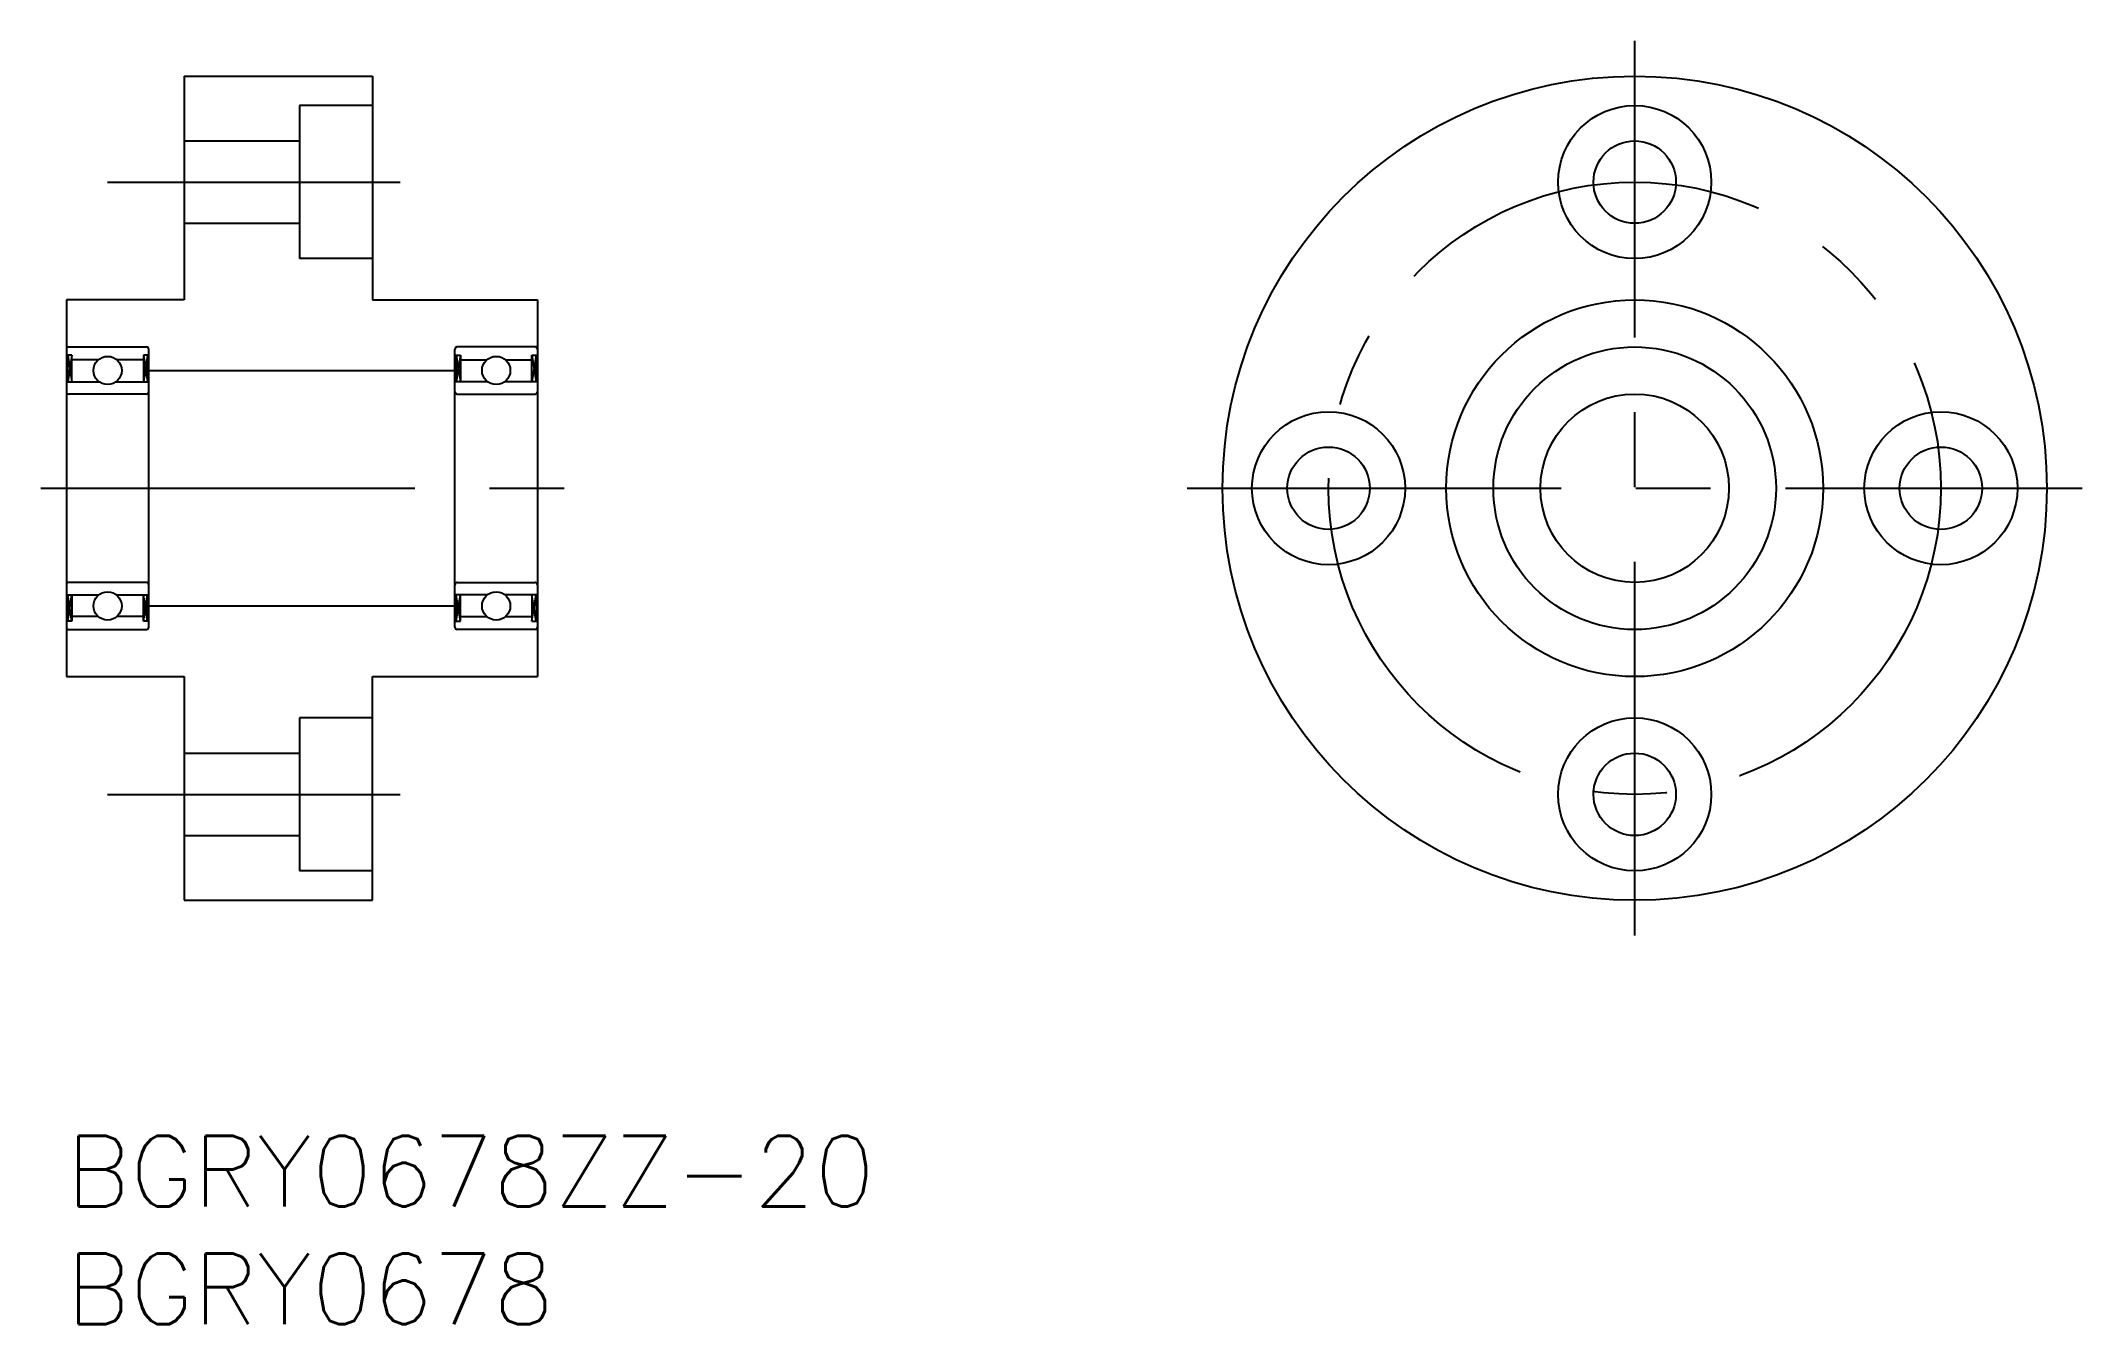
# Model space of a CAD drawing. Extents: x -1.1 to 85.6, y -8 to 46.5.
import ezdxf

# ---------------------------------------------------------------- set-up
doc = ezdxf.new("R2010")
doc.units = 0
doc.header["$LTSCALE"] = 0.5
doc.linetypes.add('CENTER', pattern=[50.8, 31.75, -6.35, 6.35, -6.35])
for name, color, linetype in [('MSM_CENTER', 1, 'CENTER'), ('MSM_CONTINUOUS', 7, 'CONTINUOUS'), ('MSM_NARROW', 5, 'CONTINUOUS'), ('MSM_PART_NUMBER', 7, 'CONTINUOUS')]:
    doc.layers.add(name, color=color, linetype=linetype)
doc.styles.get("Standard").update_dxf_attribs({"font": 'txt.shx', "height": 3, "bigfont": 'bigfont.shx'})

# ---------------------------------------------------------------- blocks, each defined once
blk = doc.blocks.new('*U7')
at = {"layer": 'MSM_PART_NUMBER'}
blk.add_text('BGRY0678ZZ-20', height=3, dxfattribs=at).set_placement((0, -3))
blk = doc.blocks.new('*U8')
at = {"layer": 'MSM_PART_NUMBER'}
blk.add_text('BGRY0678', height=3, dxfattribs=at).set_placement((0, -8))

msp = doc.modelspace()

# ---------------------------------------------------------------- linework, layer by layer
at = {"layer": 'MSM_CENTER'}
for p, q in [((66.593, 8.5), (66.593, 46.5)), ((1.747, 40.5), (14.176, 40.5)), ((-1.085, 27.5), (22.172, 27.5)), ((47.593, 27.5), (85.593, 27.5)), ((1.747, 14.5), (14.176, 14.5))]:
    msp.add_line(p, q, dxfattribs=at)
msp.add_circle((66.593, 27.5), 13, dxfattribs=at)
at = {"layer": 'MSM_CONTINUOUS'}
for p, q in [((5, 45), (13, 45)), ((5, 45), (5, 35.5)), ((13, 45), (13, 35.5)), ((9.9, 43.75), (9.9, 37.25)), ((13, 43.75), (9.9, 43.75)), ((5, 42.25), (9.9, 42.25)), ((5, 38.75), (9.9, 38.75)), ((13, 37.25), (9.9, 37.25)), ((5, 35.5), (0, 35.5)), ((0, 35.5), (0, 19.5)), ((13, 35.5), (20, 35.5)), ((20, 35.5), (20, 19.5)), ((0, 33.5), (3.4, 33.5)), ((0.232, 33.15), (0, 33.15)), ((0.058, 32.025), (0.058, 33.15)), ((0.232, 32.025), (0.232, 33.15)), ((1.353, 32.95), (0.232, 32.95)), ((3.268, 32.95), (2.147, 32.95)), ((3.5, 33.15), (3.268, 33.15)), ((3.268, 33.15), (3.268, 32.025)), ((3.442, 33.15), (3.442, 32.025)), ((3.5, 21.6), (3.5, 33.4)), ((16.5, 21.6), (16.5, 33.4)), ((16.5, 33.15), (16.732, 33.15)), ((16.558, 33.15), (16.558, 32.025)), ((20, 33.5), (16.6, 33.5)), ((16.732, 33.15), (16.732, 32.025)), ((16.732, 32.95), (17.853, 32.95)), ((18.647, 32.95), (19.768, 32.95)), ((19.768, 33.15), (20, 33.15)), ((19.768, 32.025), (19.768, 33.15)), ((19.942, 32.025), (19.942, 33.15)), ((3.5, 32.5), (16.5, 32.5)), ((0, 32.025), (1.383, 32.025)), ((3.4, 31.5), (0.1, 31.5)), ((2.117, 32.025), (3.5, 32.025)), ((17.883, 32.025), (16.5, 32.025)), ((16.6, 31.5), (19.9, 31.5)), ((20, 32.025), (18.617, 32.025)), ((3.4, 23.5), (0.1, 23.5)), ((16.6, 23.5), (19.9, 23.5)), ((0, 22.975), (1.383, 22.975)), ((0.058, 22.975), (0.058, 21.85)), ((0.232, 22.975), (0.232, 21.85)), ((2.117, 22.975), (3.5, 22.975)), ((3.268, 21.85), (3.268, 22.975)), ((3.442, 21.85), (3.442, 22.975)), ((17.883, 22.975), (16.5, 22.975)), ((16.558, 21.85), (16.558, 22.975)), ((16.732, 21.85), (16.732, 22.975)), ((20, 22.975), (18.617, 22.975)), ((19.768, 22.975), (19.768, 21.85)), ((19.942, 22.975), (19.942, 21.85)), ((0.232, 21.85), (0, 21.85)), ((1.353, 22.05), (0.232, 22.05)), ((3.268, 22.05), (2.147, 22.05)), ((3.5, 21.85), (3.268, 21.85)), ((3.5, 22.5), (16.5, 22.5)), ((16.5, 21.85), (16.732, 21.85)), ((16.732, 22.05), (17.853, 22.05)), ((18.647, 22.05), (19.768, 22.05)), ((19.768, 21.85), (20, 21.85)), ((0, 21.5), (3.4, 21.5)), ((20, 21.5), (16.6, 21.5)), ((0, 19.5), (5, 19.5)), ((5, 19.5), (5, 10)), ((13, 10), (13, 19.5)), ((13, 19.5), (20, 19.5)), ((9.9, 17.75), (9.9, 11.25)), ((13, 17.75), (9.9, 17.75)), ((5, 16.25), (9.9, 16.25)), ((5, 12.75), (9.9, 12.75)), ((13, 11.25), (9.9, 11.25)), ((5, 10), (13, 10))]:
    msp.add_line(p, q, dxfattribs=at)
for centre, radius in [((66.593, 27.5), 17.5), ((66.593, 40.5), 3.25), ((66.593, 40.5), 1.75), ((66.593, 27.5), 8), ((1.75, 32.5), 0.6), ((18.25, 32.5), 0.6), ((66.593, 27.5), 6), ((66.593, 27.5), 4), ((53.593, 27.5), 3.25), ((79.593, 27.5), 3.25), ((53.593, 27.5), 1.75), ((79.593, 27.5), 1.75), ((1.75, 22.5), 0.6), ((18.25, 22.5), 0.6), ((66.593, 14.5), 3.25), ((66.593, 14.5), 1.75)]:
    msp.add_circle(centre, radius, dxfattribs=at)
for centre, start, end in [((0.1, 33.4), 90, 180), ((3.4, 33.4), 0, 90), ((16.6, 33.4), 90, 180), ((19.9, 33.4), 0, 90), ((0.1, 31.6), 180, 270), ((3.4, 31.6), 270, 0), ((16.6, 31.6), 180, 270), ((19.9, 31.6), 270, 0), ((0.1, 23.4), 90, 180), ((3.4, 23.4), 0, 90), ((16.6, 23.4), 90, 180), ((19.9, 23.4), 0, 90), ((0.1, 21.6), 180, 270), ((3.4, 21.6), 270, 0), ((16.6, 21.6), 180, 270), ((19.9, 21.6), 270, 0)]:
    msp.add_arc(centre, 0.1, start, end, dxfattribs=at)
at = {"layer": 'MSM_NARROW'}
for p, q in [((0.232, 33.15), (0.058, 32.025)), ((0.058, 33.15), (0.232, 32.025)), ((3.442, 33.15), (3.268, 32.025)), ((3.268, 33.15), (3.442, 32.025)), ((16.558, 33.15), (16.732, 32.025)), ((16.732, 33.15), (16.558, 32.025)), ((19.768, 33.15), (19.942, 32.025)), ((19.942, 33.15), (19.768, 32.025)), ((0.232, 21.85), (0.058, 22.975)), ((0.058, 21.85), (0.232, 22.975)), ((3.442, 21.85), (3.268, 22.975)), ((3.268, 21.85), (3.442, 22.975)), ((16.558, 21.85), (16.732, 22.975)), ((16.732, 21.85), (16.558, 22.975)), ((19.768, 21.85), (19.942, 22.975)), ((19.942, 21.85), (19.768, 22.975))]:
    msp.add_line(p, q, dxfattribs=at)

# ---------------------------------------------------------------- block references
at = {"layer": 'MSM_CONTINUOUS'}
for name in ['*U7', '*U8']:
    msp.add_blockref(name, (0, 0), dxfattribs=at)

doc.saveas('drawing.dxf')
